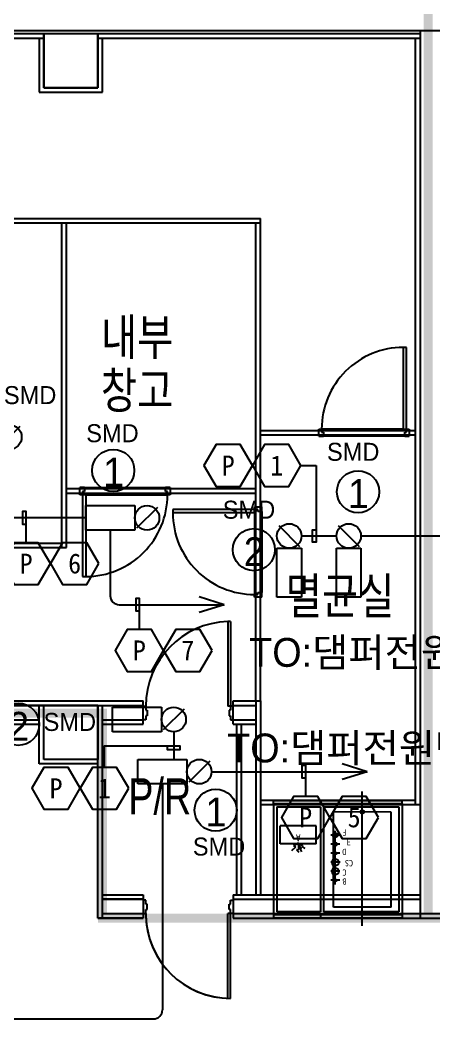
# Model space of a CAD drawing. Header units: millimetres. Extents: x 118559 to 211622, y 1329 to 63037.
# Drawn here: x 156470 to 161051, y 40748 to 52041 of the extents above; entities that cross this region are included whole.
import ezdxf
from ezdxf.enums import TextEntityAlignment as Align

# ---------------------------------------------------------------- set-up
doc = ezdxf.new("R2010")
doc.units = ezdxf.units.MM
doc.header["$LTSCALE"] = 120
doc.linetypes.add('HIDDENX2', pattern=[0.75, 0.5, -0.25])
for name, color, linetype in [('1구역', 41, 'Continuous'), ('ARCH', 9, 'Continuous'), ('DAMPER', 2, 'Continuous'), ('fire', 2, 'Continuous'), ('fire-l', 4, 'Continuous'), ('smd-f', 2, 'Continuous')]:
    doc.layers.add(name, color=color, linetype=linetype)
doc.styles.add('GHD', font='')
doc.styles.add('ghs', font='')
doc.styles.add('TSTYLE4', font='txt', dxfattribs={"width": 0.95, "height": 70})
doc.styles.add('TSTYLE5', font='txt', dxfattribs={"width": 0.95, "height": 80})
doc.styles.add('TSTYLE7', font='txt', dxfattribs={"height": 70})
doc.styles.add('TT', font='')
doc.styles.add('돋움', font='')
doc.styles.get('GHD').set_extended_font_data('Dotum')
doc.styles.get('ghs').set_extended_font_data('Dotum')
doc.styles.get('TT').set_extended_font_data('Dotum')
doc.styles.get('돋움').set_extended_font_data('DotumChe')

# ---------------------------------------------------------------- blocks, each defined once
blk = doc.blocks.new('e-22-1')
at = {"layer": 'DAMPER'}
blk.add_line((-5, 1), (-1, 1), dxfattribs=at)
at = {"layer": 'fire'}
for p, q in [((-5, -1), (-5, 1)), ((-1, 1), (-1, -1)), ((0.85, 0.85), (-0.85, -0.85)), ((-1, -1), (-5, -1))]:
    blk.add_line(p, q, dxfattribs=at)
blk.add_circle((0, 0), 1, dxfattribs=at)

msp = doc.modelspace()

# ---------------------------------------------------------------- linework, layer by layer
at = {"layer": '1구역', "color": 1, "linetype": 'HIDDENX2', "ltscale": 7, "const_width": 100, "elevation": 0}
msp.add_lwpolyline([(140420.1, 51924.1), (140420.1, 46196.6), (140420.1, 44357), (157380.1, 44357), (157380.1, 42084.2), (160991.4, 42084.2), (160991.4, 52274.1), (140420.1, 52274.1)], close=True, dxfattribs=at)
at = {"layer": '1구역', "color": 4, "linetype": 'HIDDENX2', "ltscale": 7, "const_width": 100, "elevation": 0}
msp.add_lwpolyline([(177130.1, 40802.5), (179743.5, 40802.5), (179743.4, 44444), (194080.1, 44444.2), (194080.1, 46185.5), (200110.1, 46185.5), (200110.1, 52274.1), (160991.4, 52274.1), (160991.4, 42084.2), (169430.1, 42084.2), (169430.1, 35944.2), (167230.1, 35944.2), (167230.1, 31994.2), (177130, 31994.2), (177130.1, 40802.5)], dxfattribs=at)
at = {"layer": '1구역', "color": 3, "linetype": 'HIDDENX2', "ltscale": 7, "const_width": 100, "elevation": 0}
msp.add_lwpolyline([(153905.1, 44357), (157380.1, 44357), (157380.1, 42084.2), (169346.1, 42084.2), (169346.1, 35833), (167155.8, 35833), (167155.8, 32036.9), (160573.8, 32036.9), (160573.8, 35833), (153905.1, 35833)], close=True, dxfattribs=at)
at = {"layer": 'ARCH', "color": 9}
for p, q in [((176080.1, 51924.2, 0), (140630.1, 51924.1, 0)), ((176080.1, 51924.2, 0), (140630.1, 51924.1, 0)), ((147430.1, 51894.2, 0), (156730.1, 51894.2, 0)), ((147430.1, 51844.2, 0), (156730.1, 51844.2, 0)), ((156680.1, 51844.2, 0), (156680.1, 51244.2, 0)), ((156730.1, 51894.2, 0), (156730.1, 51294.2, 0)), ((156730.1, 51894.2, 0), (157330.1, 51894.2, 0)), ((156730.1, 51294.2, 0), (156730.1, 51894.2, 0)), ((157330.1, 51894.2, 0), (160900.1, 51894.2, 0)), ((157330.1, 51294.2, 0), (157330.1, 51894.2, 0)), ((157330.1, 51894.2, 0), (157330.1, 51294.2, 0)), ((157330.1, 51844.2, 0), (160900.1, 51844.2, 0)), ((157380.1, 51244.2, 0), (157380.1, 51844.2, 0)), ((160850.1, 43340.2, 0), (160850.1, 51844.2, 0)), ((160900.1, 51924.1, 0), (160900.1, 42084.2, 0)), ((156730.1, 51294.2, 0), (157330.1, 51294.2, 0)), ((157330.1, 51294.2, 0), (156730.1, 51294.2, 0)), ((156680.1, 51244.2, 0), (157380.1, 51244.2, 0)), ((146280.1, 49844.2, 0), (159130.1, 49844.2, 0)), ((159130.1, 44494.2, 0), (159130.1, 49844.2, 0)), ((140680.1, 49794.2, 0), (159130.1, 49794.2, 0)), ((156930.1, 46194.2, 0), (156930.1, 49794.2, 0)), ((156980.1, 46194.2, 0), (156980.1, 49794.2, 0)), ((159080.1, 44494.2, 0), (159080.1, 49794.2, 0)), ((160715.4, 47509.2, 0), (160715.4, 48414.5, 0)), ((160750.7, 48414.5, 0), (160715.4, 48414.5, 0)), ((160750.7, 47509.2, 0), (160750.7, 48414.5, 0)), ((159130.1, 47494.2, 0), (160850.1, 47494.2, 0)), ((159130.1, 47444.2, 0), (160850.1, 47444.2, 0)), ((159780.1, 47509.2, 0), (159809.4, 47509.2, 0)), ((159780.1, 47429.2, 0), (159780.1, 47509.2, 0)), ((159780.1, 47444.2, 0), (159780.1, 47494.2, 0)), ((159809.4, 47509.2, 0), (159809.4, 47473.3, 0)), ((160715.4, 47509.2, 0), (159809.4, 47509.2, 0)), ((159809.4, 47473.3, 0), (159829.9, 47473.3, 0)), ((159809.4, 47473.3, 0), (159829.9, 47473.3, 0)), ((159829.9, 47473.3, 0), (159829.9, 47429.2, 0)), ((160715.4, 47509.2, 0), (160750.7, 47509.2, 0)), ((160730.2, 47473.3, 0), (160750.7, 47473.3, 0)), ((160730.2, 47429.2, 0), (160730.2, 47473.3, 0)), ((160750.7, 47509.2, 0), (160780.1, 47509.2, 0)), ((160750.7, 47473.3, 0), (160750.7, 47509.2, 0)), ((160780.1, 47509.2, 0), (160780.1, 47429.2, 0)), ((160780.1, 47494.2, 0), (160780.1, 47444.2, 0)), ((160780.1, 47494.2, 0), (160780.1, 47444.2, 0)), ((159780.1, 47429.2, 0), (159829.9, 47429.2, 0)), ((160730.2, 47429.2, 0), (159829.9, 47429.2, 0)), ((160730.2, 47429.2, 0), (160780.1, 47429.2, 0)), ((159080.1, 46844.2, 0), (156980.1, 46844.2, 0)), ((159080.1, 46794.2, 0), (156980.1, 46794.2, 0)), ((157130.1, 46779.2, 0), (157130.1, 46859.2, 0)), ((157179.9, 46859.2, 0), (157130.1, 46859.2, 0)), ((157130.1, 46794.2, 0), (157130.1, 46844.2, 0)), ((157130.1, 46794.2, 0), (157130.1, 46844.2, 0)), ((157159.4, 46779.2, 0), (157130.1, 46779.2, 0)), ((157159.4, 46815.1, 0), (157159.4, 46779.2, 0)), ((157179.9, 46815.1, 0), (157159.4, 46815.1, 0)), ((157159.4, 46779.2, 0), (157159.4, 45874, 0)), ((157194.7, 46779.2, 0), (157159.4, 46779.2, 0)), ((157179.9, 46859.2, 0), (157179.9, 46815.1, 0)), ((157179.9, 46859.2, 0), (158080.2, 46859.2, 0)), ((157194.7, 46779.2, 0), (157194.7, 45874, 0)), ((157194.7, 46779.2, 0), (158100.7, 46779.2, 0)), ((158080.2, 46815.1, 0), (158080.2, 46859.2, 0)), ((158130.1, 46859.2, 0), (158080.2, 46859.2, 0)), ((158100.7, 46815.1, 0), (158080.2, 46815.1, 0)), ((158100.7, 46815.1, 0), (158080.2, 46815.1, 0)), ((158100.7, 46779.2, 0), (158100.7, 46815.1, 0)), ((158130.1, 46779.2, 0), (158100.7, 46779.2, 0)), ((158130.1, 46859.2, 0), (158130.1, 46779.2, 0)), ((158130.1, 46844.2, 0), (158130.1, 46794.2, 0)), ((159065.1, 46614.8, 0), (159065.1, 46644.2, 0)), ((159065.1, 46644.2, 0), (159145.1, 46644.2, 0)), ((159080.1, 46644.2, 0), (159130.1, 46644.2, 0)), ((159080.1, 46644.2, 0), (159130.1, 46644.2, 0)), ((159145.1, 46594.3, 0), (159145.1, 46644.2, 0)), ((159065.1, 46614.8, 0), (158159.8, 46614.8, 0)), ((158159.8, 46614.8, 0), (158159.8, 46579.6, 0)), ((159065.1, 46579.6, 0), (158159.8, 46579.6, 0)), ((159100.9, 46614.8, 0), (159065.1, 46614.8, 0)), ((159065.1, 46579.6, 0), (159065.1, 46614.8, 0)), ((159065.1, 46579.6, 0), (159065.1, 45673.6, 0)), ((159100.9, 46594.3, 0), (159100.9, 46614.8, 0)), ((159145.1, 46594.3, 0), (159100.9, 46594.3, 0)), ((159145.1, 46594.3, 0), (159145.1, 45694.1, 0)), ((150630.1, 46244.2, 0), (156930.1, 46244.2, 0)), ((150630.1, 46194.2, 0), (156980.1, 46194.2, 0)), ((157159.4, 45874, 0), (157194.7, 45874, 0)), ((159065.1, 45673.6, 0), (159100.9, 45673.6, 0)), ((159065.1, 45644.2, 0), (159065.1, 45673.6, 0)), ((159145.1, 45644.2, 0), (159065.1, 45644.2, 0)), ((159130.1, 45644.2, 0), (159080.1, 45644.2, 0)), ((159100.9, 45694.1, 0), (159145.1, 45694.1, 0)), ((159100.9, 45673.6, 0), (159100.9, 45694.1, 0)), ((159100.9, 45673.6, 0), (159100.9, 45694.1, 0)), ((159145.1, 45644.2, 0), (159145.1, 45694.1, 0)), ((158770.1, 45374.2, 0), (158770.1, 44434.2, 0)), ((158800.1, 45374.2, 0), (158770.1, 45374.2, 0)), ((158800.1, 45374.2, 0), (158800.1, 44434.2, 0)), ((142690.1, 44494.2, 0), (157830.1, 44494.2, 0)), ((150781.3, 44444.2, 0), (157830.1, 44444.2, 0)), ((156730.1, 44444.2, 0), (153730.1, 44444.2, 0)), ((156680.1, 43844.2, 0), (156680.1, 44444.2, 0)), ((156680.1, 43794.2, 0), (156680.1, 44444.2, 0)), ((157330.1, 44444.2, 0), (156730.1, 44444.2, 0)), ((156730.1, 44444.2, 0), (157830.1, 44444.2, 0)), ((156730.1, 44444.2, 0), (157830.1, 44444.2, 0)), ((156730.1, 44444.2, 0), (157330.1, 44444.2, 0)), ((156730.1, 43844.2, 0), (156730.1, 44444.2, 0)), ((156730.1, 44444.2, 0), (157330.1, 44444.2, 0)), ((156730.1, 43844.2, 0), (156730.1, 44444.2, 0)), ((157330.1, 43844.2, 0), (157330.1, 44444.2, 0)), ((157330.1, 44444.2, 0), (157330.1, 43844.2, 0)), ((157330.1, 44444.2, 0), (157330.1, 43844.2, 0)), ((157380.1, 42084.2, 0), (157380.1, 44444.2, 0)), ((157830.1, 44234.2, 0), (157830.1, 44494.2, 0)), ((157830.1, 44284.2, 0), (157830.1, 44434.2, 0)), ((157830.1, 44434.2, 0), (157860.1, 44434.2, 0)), ((157860.1, 44434.2, 0), (157860.1, 44389.2, 0)), ((157860.1, 44389.2, 0), (157875.1, 44389.2, 0)), ((157875.1, 44389.2, 0), (157875.1, 44329.2, 0)), ((158800.1, 44434.2, 0), (158770.1, 44434.2, 0)), ((158800.1, 44389.2, 0), (158785.1, 44389.2, 0)), ((158785.1, 44389.2, 0), (158785.1, 44329.2, 0)), ((158830.1, 44434.2, 0), (158800.1, 44434.2, 0)), ((158800.1, 44434.2, 0), (158800.1, 44389.2, 0)), ((158830.1, 44494.2, 0), (159130.1, 44494.2, 0)), ((158830.1, 44234.2, 0), (158830.1, 44494.2, 0)), ((158830.1, 44444.2, 0), (159080.1, 44444.2, 0)), ((158830.1, 44444.2, 0), (159080.1, 44444.2, 0)), ((158830.1, 44444.2, 0), (159080.1, 44444.2, 0)), ((158830.1, 44279.2, 0), (158830.1, 44439.2, 0)), ((159080.1, 44494.2, 0), (159080.1, 42344.2, 0)), ((159130.1, 44494.2, 0), (159130.1, 42344.2, 0)), ((150781.3, 44284.2, 0), (156680.1, 44284.2, 0)), ((157380.1, 44284.2, 0), (157830.1, 44284.2, 0)), ((157860.1, 44284.2, 0), (157830.1, 44284.2, 0)), ((157875.1, 44329.2, 0), (157860.1, 44329.2, 0)), ((157860.1, 44329.2, 0), (157860.1, 44284.2, 0)), ((158785.1, 44329.2, 0), (158800.1, 44329.2, 0)), ((158800.1, 44329.2, 0), (158800.1, 44284.2, 0)), ((158800.1, 44284.2, 0), (158830.1, 44284.2, 0)), ((158830.1, 44284.2, 0), (159080.1, 44284.2, 0)), ((150781.3, 44234.2, 0), (156680.1, 44234.2, 0)), ((157380.1, 44234.2, 0), (157830.1, 44234.2, 0)), ((158830.1, 44234.2, 0), (159080.1, 44234.2, 0)), ((158870.1, 42344.2, 0), (158870.1, 44234.2, 0)), ((158920.1, 42344.2, 0), (158920.1, 44234.2, 0)), ((157330.1, 43844.2, 0), (156730.1, 43844.2, 0)), ((157330.1, 43844.2, 0), (156730.1, 43844.2, 0)), ((157330.1, 42084.2, 0), (157330.1, 43844.2, 0)), ((157330.1, 42084.2, 0), (157330.1, 43844.2, 0)), ((157330.1, 43844.2, 0), (157330.1, 43844.2, 0)), ((157330.1, 43794.2, 0), (156680.1, 43794.2, 0)), ((160260.5, 41999.1, 0), (160260.5, 43490, 0)), ((160850.1, 43390.2, 0), (159130.1, 43390.2, 0)), ((159276.5, 43390.2, 0), (160700.5, 43390.2, 0)), ((159276.5, 43355.2, 0), (159276.5, 43390.2, 0)), ((159796.5, 43355.2, 0), (159796.5, 43390.2, 0)), ((160700.5, 43355.2, 0), (160700.5, 43390.2, 0)), ((160900.1, 43340.2, 0), (159130.1, 43340.2, 0)), ((159276.5, 43355.2, 0), (160700.5, 43355.2, 0)), ((159276.5, 43355.2, 0), (159276.5, 42084.2, 0)), ((159311.5, 43320.2, 0), (159796.5, 43320.2, 0)), ((159311.5, 43320.2, 0), (159311.5, 42154.2, 0)), ((159796.5, 43320.2, 0), (159796.5, 42154.2, 0)), ((159831.5, 43320.2, 0), (159831.5, 42154.2, 0)), ((159831.5, 43320.2, 0), (160665.5, 43320.2, 0)), ((159940.5, 42207.1, 0), (159940.5, 43263.1, 0)), ((160580.5, 43261.3, 0), (159940.5, 43263.1, 0)), ((160580.5, 42207.1, 0), (160580.5, 43261.3, 0)), ((160665.5, 43320.2, 0), (160665.5, 42154.2, 0)), ((160700.5, 43355.2, 0), (160700.5, 42084.2, 0)), ((159348.5, 42909.2, 0), (159348.5, 43109.2, 0)), ((159748.5, 43109.2, 0), (159348.5, 43109.2, 0)), ((159748.5, 42909.2, 0), (159748.5, 43109.2, 0)), ((159960.5, 42954.2, 0), (159960.5, 43054.2, 0)), ((159548.5, 42909.2, 0), (159548.5, 42921.8, 0)), ((160010.5, 43004.2, 0), (159910.5, 43004.2, 0)), ((159960.5, 42854.2, 0), (159960.5, 42954.2, 0)), ((159748.5, 42909.2, 0), (159348.5, 42909.2, 0)), ((159521.2, 42870.1, 0), (159475, 42831.2, 0)), ((159548.7, 42909.3, 0), (159495.7, 42889.6, 0)), ((159495.7, 42889.6, 0), (159521.2, 42870.1, 0)), ((159556.5, 42847, 0), (159530.9, 42843.3, 0)), ((159530.9, 42843.3, 0), (159555.3, 42814.1, 0)), ((159548.7, 42909.3, 0), (159599.1, 42894.4, 0)), ((159548.7, 42909.3, 0), (159578.4, 42864, 0)), ((159548.7, 42909.3, 0), (159556.5, 42847, 0)), ((159578.4, 42864, 0), (159573.5, 42843.3, 0)), ((159573.5, 42843.3, 0), (159586.9, 42820.2, 0)), ((159599.1, 42894.4, 0), (159589.3, 42877.4, 0)), ((159589.3, 42877.4, 0), (159622.2, 42855.5, 0)), ((160010.5, 42904.2, 0), (159910.5, 42904.2, 0)), ((160010.5, 42804.2, 0), (159910.5, 42804.2, 0)), ((159960.5, 42754.2, 0), (159960.5, 42854.2, 0)), ((160014.8, 42704.2, 0), (159910.5, 42704.2, 0)), ((159960.5, 42654.2, 0), (159960.5, 42754.2, 0)), ((160010.5, 42604.2, 0), (159910.5, 42604.2, 0)), ((159960.5, 42554.2, 0), (159960.5, 42654.2, 0)), ((160010.5, 42504.2, 0), (159910.5, 42504.2, 0)), ((159960.5, 42458.7, 0), (159960.5, 42554.2, 0)), ((157380.1, 42344.2, 0), (157830.1, 42344.2, 0)), ((157830.1, 42294.2, 0), (157380.1, 42294.2, 0)), ((157380.1, 42294.2, 0), (157830.1, 42294.2, 0)), ((157380.1, 42294.2, 0), (157830.1, 42294.2, 0)), ((157830.1, 42344.2, 0), (157830.1, 42084.2, 0)), ((157860.1, 42284.2, 0), (157830.1, 42284.2, 0)), ((157860.1, 42284.2, 0), (157830.1, 42284.2, 0)), ((157860.1, 42239.2, 0), (157860.1, 42284.2, 0)), ((157860.1, 42239.2, 0), (157860.1, 42284.2, 0)), ((157875.1, 42239.2, 0), (157860.1, 42239.2, 0)), ((157875.1, 42239.2, 0), (157860.1, 42239.2, 0)), ((157875.1, 42179.2, 0), (157875.1, 42239.2, 0)), ((157875.1, 42179.2, 0), (157875.1, 42239.2, 0)), ((158785.1, 42179.2, 0), (158785.1, 42239.2, 0)), ((158785.1, 42239.2, 0), (158800.1, 42239.2, 0)), ((158785.1, 42179.2, 0), (158785.1, 42239.2, 0)), ((158785.1, 42239.2, 0), (158800.1, 42239.2, 0)), ((158800.1, 42239.2, 0), (158800.1, 42284.2, 0)), ((158800.1, 42284.2, 0), (158830.1, 42284.2, 0)), ((158800.1, 42239.2, 0), (158800.1, 42284.2, 0)), ((158800.1, 42284.2, 0), (158830.1, 42284.2, 0)), ((158830.1, 42344.2, 0), (158830.1, 42084.2, 0)), ((158830.1, 42344.2, 0), (160900.1, 42344.2, 0)), ((158830.1, 42294.2, 0), (160900.1, 42294.2, 0)), ((158830.1, 42284.2, 0), (158830.1, 42134.2, 0)), ((160900.1, 42344.2, 0), (160900.1, 42084.2, 0)), ((157380.1, 42134.2, 0), (157830.1, 42134.2, 0)), ((157830.1, 42134.2, 0), (157860.1, 42134.2, 0)), ((157830.1, 42134.2, 0), (157860.1, 42134.2, 0)), ((157860.1, 42134.2, 0), (157860.1, 42179.2, 0)), ((157860.1, 42179.2, 0), (157875.1, 42179.2, 0)), ((157860.1, 42134.2, 0), (157860.1, 42179.2, 0)), ((157860.1, 42179.2, 0), (157875.1, 42179.2, 0)), ((158770.1, 41194.2, 0), (158770.1, 42134.2, 0)), ((158770.1, 41194.2, 0), (158770.1, 42134.2, 0)), ((158800.1, 42134.2, 0), (158770.1, 42134.2, 0)), ((158800.1, 42179.2, 0), (158785.1, 42179.2, 0)), ((158800.1, 42179.2, 0), (158785.1, 42179.2, 0)), ((158800.1, 42134.2, 0), (158800.1, 42179.2, 0)), ((158800.1, 42134.2, 0), (158800.1, 42179.2, 0)), ((158800.1, 41194.2, 0), (158800.1, 42134.2, 0)), ((158800.1, 41194.2, 0), (158800.1, 42134.2, 0)), ((158830.1, 42134.2, 0), (158800.1, 42134.2, 0)), ((158830.1, 42134.2, 0), (158800.1, 42134.2, 0)), ((158830.1, 42134.2, 0), (160900.1, 42134.2, 0)), ((159796.5, 42154.2, 0), (159311.5, 42154.2, 0)), ((160665.5, 42154.2, 0), (159831.5, 42154.2, 0)), ((160580.5, 42207.1, 0), (159940.5, 42207.1, 0)), ((160900.1, 42134.2, 0), (161330.1, 42134.2, 0)), ((157830.1, 42084.2, 0), (157330.1, 42084.2, 0)), ((157330.1, 42084.2, 0), (157830.1, 42084.2, 0)), ((157380.1, 42084.2, 0), (157830.1, 42084.2, 0)), ((158830.1, 42084.2, 0), (159080.1, 42084.2, 0)), ((158830.1, 42084.2, 0), (160900.1, 42084.2, 0)), ((160700.5, 42119.2, 0), (159276.5, 42119.2, 0)), ((160700.5, 42084.2, 0), (159276.5, 42084.2, 0)), ((159796.5, 42119.2, 0), (159796.5, 42084.2, 0)), ((160900.1, 42084.2, 0), (161330.1, 42084.2, 0))]:
    msp.add_line(p, q, dxfattribs=at)
for centre, radius in [((160260.5, 43262.2, 0), 20), ((159960.5, 43004.2, 0), 25.4), ((159960.5, 42904.2, 0), 19.1), ((159960.5, 42804.2, 0), 12.7), ((159960.5, 42704.2, 0), 38.1), ((159960.5, 42604.2, 0), 38.1), ((159960.5, 42504.2, 0), 12.7)]:
    msp.add_circle(centre, radius, dxfattribs=at)
for centre, radius, start, end in [((160714.1, 47509.8, 0), 904.7, 89.91508, 180.03615), ((157196, 46778.6, 0), 904.7, 269.91508, 0.03615), ((159064.5, 46578.3, 0), 904.7, 179.91508, 270.03615), ((158800.1, 44434.2, 0), 940, 91.8271, 180), ((158800.1, 42134.2, 0), 940, 180, 270), ((158800.1, 42134.2, 0), 940, 181.8271, 270)]:
    msp.add_arc(centre, radius, start, end, dxfattribs=at)
at = {"layer": 'fire', "color": 2}
msp.add_line((159579.8, 47103.9), (159749.2, 47103.9, 0), dxfattribs=at)
at = {"layer": 'fire', "color": 2, "elevation": 0}
for points in [[(159749.2, 47103.9), (159749.2, 46253.2), (159708.4, 46253.2), (159708.4, 46392), (159749.2, 46392)], [(156534.1, 46248.5), (156534.1, 46593.1), (156493.3, 46593.1), (156493.3, 46454.2), (156534.1, 46454.2)], [(157789, 45285.5), (157789, 45630.1), (157748.2, 45630.1), (157748.2, 45491.2), (157789, 45491.2)], [(157403.1, 43756.6), (157403.1, 43993.5), (158239, 43993.5), (158239, 43952.7), (158100.2, 43952.7), (158100.2, 43993.5)], [(159632.5, 43433.6), (159632.5, 43778.2), (159591.7, 43778.2), (159591.7, 43639.3), (159632.5, 43639.3)]]:
    msp.add_lwpolyline(points, dxfattribs=at)
at = {"layer": 'fire-l', "color": 6, "ltscale": 2}
for p, q in [((157194, 46523.6, 0), (156038.1, 46523.6, 0)), ((157466, 46387.6, 0), (157466, 45660.6, 0)), ((159585.8, 46322.6, 0), (159973.3, 46322.6, 0)), ((160245.3, 46322.6, 0), (165251.4, 46322.6, 0)), ((158728, 45560.6, 0), (158451.2, 45646, 2807)), ((157566, 45560.6, 0), (158728, 45560.6, 0)), ((158728, 45560.6, 0), (158451.2, 45475.2, 2807)), ((158169.6, 44151.6, 0), (158169.6, 43844.7, 0)), ((158589, 43708.7, 0), (160314.9, 43708.7, 0)), ((160314.9, 43708.7, 0), (160038.1, 43794.1, 2807)), ((160314.9, 43708.7, 0), (160038.1, 43623.3, 2807)), ((158045, 43572.7, 0), (158045, 41066.8, 0)), ((154101.6, 40966.8, 0), (157945, 40966.8, 0))]:
    msp.add_line(p, q, dxfattribs=at)
at = {"layer": 'fire-l', "color": 2}
for points in [[(159042.5, 47103.9), (158908.2, 47336.5), (158639.6, 47336.5), (158505.3, 47103.9), (158639.6, 46871.3), (158908.2, 46871.3)], [(159579.8, 47103.9), (159445.5, 47336.5), (159176.9, 47336.5), (159042.5, 47103.9), (159176.9, 46871.3), (159445.5, 46871.3)]]:
    msp.add_lwpolyline(points, close=True, dxfattribs=at)
at = {"layer": 'fire-l', "color": 2, "elevation": 0}
for points in [[(156802.8, 46015.9), (156668.5, 46248.5), (156399.8, 46248.5), (156265.5, 46015.9), (156399.8, 45783.2), (156668.5, 45783.2)], [(157340, 46015.9), (157205.7, 46248.5), (156937.1, 46248.5), (156802.8, 46015.9), (156937.1, 45783.2), (157205.7, 45783.2)], [(158057.6, 45052.9), (157923.3, 45285.5), (157654.7, 45285.5), (157520.4, 45052.9), (157654.7, 44820.3), (157923.3, 44820.3)], [(158594.8, 45052.9), (158460.5, 45285.5), (158191.9, 45285.5), (158057.6, 45052.9), (158191.9, 44820.3), (158460.5, 44820.3)], [(157134.5, 43524), (157000.2, 43756.6), (156731.6, 43756.6), (156597.3, 43524), (156731.6, 43291.3), (157000.2, 43291.3)], [(157671.8, 43524), (157537.4, 43756.6), (157268.8, 43756.6), (157134.5, 43524), (157268.8, 43291.3), (157537.4, 43291.3)], [(159901.1, 43201), (159766.8, 43433.6), (159498.2, 43433.6), (159363.9, 43201), (159498.2, 42968.3), (159766.8, 42968.3)], [(160438.3, 43201), (160304, 43433.6), (160035.4, 43433.6), (159901.1, 43201), (160035.4, 42968.3), (160304, 42968.3)]]:
    msp.add_lwpolyline(points, close=True, dxfattribs=at)
at = {"layer": 'fire-l', "color": 6, "ltscale": 2}
for centre, start, end in [((157566, 45660.6, 0), 180, 270), ((157945, 41066.8, 0), 270, 0)]:
    msp.add_arc(centre, 100, start, end, dxfattribs=at)
at = {"layer": 'smd-f'}
for centre in [(157499.5, 47049.8), (160213.3, 46813.1), (159058.4, 46170.8, 0), (156446.3, 44234.2, 0), (158634.7, 43281.4, 0)]:
    msp.add_circle(centre, 233.7, dxfattribs=at)

# ---------------------------------------------------------------- block references
at = {"layer": 'fire-l', "ltscale": 2, "xscale": 136, "yscale": 136, "zscale": 136}
for p in [(156348, 47419.8, 0), (157874, 46523.6, 0), (158169.6, 44287.6, 0), (158453, 43708.7, 0)]:
    msp.add_blockref('e-22-1', p, dxfattribs=at)
at = {"layer": 'fire-l', "ltscale": 2, "xscale": 136, "yscale": 136, "zscale": 136, "rotation": 90}
for p in [(159449.8, 46322.6, 0), (160109.3, 46322.6, 0)]:
    msp.add_blockref('e-22-1', p, dxfattribs=at)

# ---------------------------------------------------------------- texts
at = {"layer": 'ARCH', "color": 9, "style": 'GHD', "width": 0.8}
for s, p in [('내부', (157362.4, 48328.5, 0)), ('창고', (157362.4, 47737.9, 0)), ('멸균실', (159410.4, 45457.7, 0)), ('P/R', (157665.9, 43235.4, 0))]:
    msp.add_text(s, height=400, dxfattribs=at).set_placement(p)
at = {"layer": 'ARCH', "color": 9, "width": 0.95}
for s, height, rotation, style, p in [('F', 70, 180, 'TSTYLE4', (160085.4, 43069.5, 0)), ('A', 80, 180, 'TSTYLE5', (159576.2, 43014.5, 0)), ('D', 70, 179.99997, 'TSTYLE4', (160082.1, 42853.4, 0)), ('CS', 70, 179.99997, 'TSTYLE4', (160157.8, 42728.4, 0)), ('C', 70, 179.99997, 'TSTYLE4', (160085.6, 42624.4, 0)), ('B', 70, 179.99997, 'TSTYLE4', (160084.5, 42524.7, 0))]:
    msp.add_text(s, height=height, rotation=rotation, dxfattribs=dict(at, style=style)).set_placement(p)
at = {"layer": 'ARCH', "color": 9, "style": 'TSTYLE7'}
msp.add_text('E', height=70, rotation=0.00002, dxfattribs=at).set_placement((160085.4, 42891.3, 0))
at = {"layer": 'fire', "style": '돋움'}
for s, p in [('P', (158773.9, 47103.9)), ('1', (159311.2, 47103.9)), ('P', (156534.1, 46015.9, 0)), ('6', (157071.4, 46015.9, 0)), ('P', (157789, 45052.9, 0)), ('7', (158326.2, 45052.9, 0)), ('P', (156865.9, 43524, 0)), ('1', (157403.1, 43524, 0)), ('P', (159632.5, 43201, 0)), ('5', (160169.7, 43201, 0))]:
    msp.add_text(s, height=222.4, dxfattribs=at).set_placement(p, align=Align.MIDDLE)
at = {"layer": 'smd-f', "style": 'ghs'}
for p in [(156287.6, 47785.1), (157200.1, 47362.7, 0), (159868.5, 47156.2, 0), (158713.6, 46514, 0), (156727.6, 44160.3, 0), (158381.8, 42778.3, 0)]:
    msp.add_text('SMD', height=200, dxfattribs=at).set_placement(p)
at = {"layer": 'smd-f', "style": 'TT'}
for s, p in [('1', (157503.3, 47029.9)), ('1', (160217, 46793.1)), ('2', (159062.1, 46150.9, 0)), ('TO:댐퍼전원반', (160359.4, 45035.2, 0)), ('2', (156450.1, 44214.3, 0)), ('TO:댐퍼전원반', (160115.5, 43974.9, 0)), ('1', (158638.4, 43261.5, 0))]:
    msp.add_text(s, height=320, dxfattribs=at).set_placement(p, align=Align.MIDDLE)

doc.saveas('drawing.dxf')
